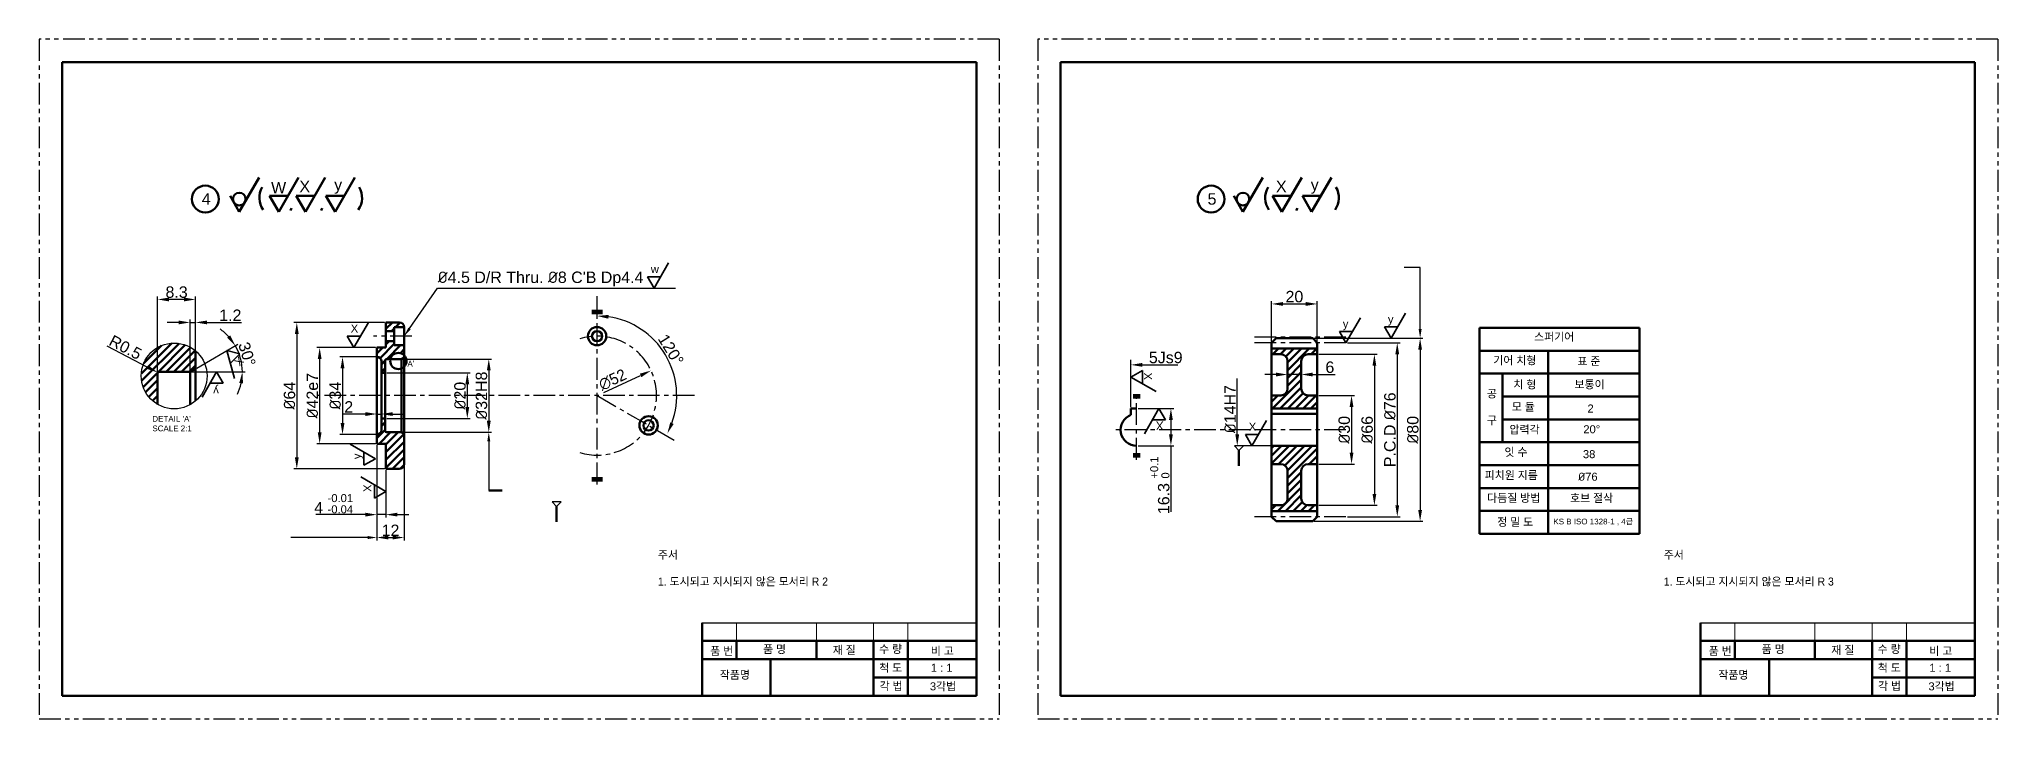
# Model space of a CAD drawing. Header units: millimetres. Extents: x 7 to 3158, y 472 to 921.
# Drawn here: x 2301 to 3158, y 506 to 803 of the extents above; entities that cross this region are included whole.
import ezdxf
from ezdxf import colors
from ezdxf.entities.mleader import LeaderData, LeaderLine
from ezdxf.math import Vec2, Vec3

# ---------------------------------------------------------------- set-up
doc = ezdxf.new("R2010")
doc.units = ezdxf.units.MM
doc.header["$LTSCALE"] = 0.3
doc.linetypes.add('CENTER', pattern=[50.8, 31.75, -6.35, 6.35, -6.35])
doc.linetypes.add('PHANTOM', pattern=[63.5, 31.75, -6.35, 6.35, -6.35, 6.35, -6.35])
for name, color, linetype, lineweight in [('가는선', 6, 'Continuous', 25), ('외형선', 4, 'Continuous', 50), ('중심선', 1, 'CENTER', 25)]:
    doc.layers.add(name, color=color, linetype=linetype, lineweight=lineweight)
doc.styles.get("Standard").update_dxf_attribs({"font": 'arial.ttf'})
doc.dimstyles.new('Annotative', dxfattribs={"dimscale": 0, "dimtxt": 5, "dimasz": 5, "dimexe": 1.25, "dimexo": 0.625, "dimtad": 1, "dimdec": 4, "dimzin": 9, "dimdsep": 46, "dimtxsty": 'Standard', "dimblk2": 'NONE', "dimcen": 2.5, "dimclrd": 3, "dimclre": 3, "dimclrt": 4, "dimadec": 4, "dimazin": 0, "dimtfac": 1, "dimtdec": 4, "dimtmove": 0, "dimatfit": 3, "dimfxl": 1, "dimlwd": 25, "dimlwe": 25, "dimarcsym": 0})
pattern_1 = [(45, (2244.1604, 488.071), (-1.683798, 1.683798), [])]

# ---------------------------------------------------------------- blocks, each defined once
blk = doc.blocks.new('*D267')
at = {"layer": 'Defpoints', "color": 0}
for p in [(2459.61, 663.38), (2459.61, 631.38), (2497.79, 631.38)]:
    blk.add_point(p, dxfattribs=at)
at = {"layer": '외형선', "color": 3, "lineweight": 25}
for p, q in [((2460.23, 663.38), (2499.04, 663.38)), ((2497.79, 658.38), (2497.79, 636.38)), ((2460.23, 631.38), (2499.04, 631.38))]:
    blk.add_line(p, q, dxfattribs=at)
at = {"layer": '외형선', "color": 3}
for points in [[(2498.63, 658.38), (2496.96, 658.38), (2497.79, 663.38)], [(2496.96, 636.38), (2498.63, 636.38), (2497.79, 631.38)]]:
    blk.add_solid(points, dxfattribs=at)
at = {"layer": '외형선', "color": 4, "insert": (2494.61, 647.38), "char_height": 5, "attachment_point": 5, "rotation": 90}
blk.add_mtext('{\\fISOCPEUR|b0|i0|c0|p34;%%C}32H8', dxfattribs=at)
blk = doc.blocks.new('_None')
blk = doc.blocks.new('*D268')
at = {"layer": 'Defpoints', "color": 0}
for p in [(2452.51, 657.38), (2452.51, 637.38), (2488.39, 637.38)]:
    blk.add_point(p, dxfattribs=at)
at = {"layer": '외형선', "color": 3, "lineweight": 25}
for p, q in [((2453.13, 657.38), (2489.64, 657.38)), ((2488.39, 652.38), (2488.39, 642.38)), ((2453.13, 637.38), (2489.64, 637.38))]:
    blk.add_line(p, q, dxfattribs=at)
at = {"layer": '외형선', "color": 3}
for points in [[(2489.23, 652.38), (2487.56, 652.38), (2488.39, 657.38)], [(2487.56, 642.38), (2489.23, 642.38), (2488.39, 637.38)]]:
    blk.add_solid(points, dxfattribs=at)
at = {"layer": '외형선', "color": 4, "insert": (2485.22, 647.38), "char_height": 5, "attachment_point": 5, "rotation": 90}
blk.add_mtext('{\\fISOCPEUR|b0|i0|c0|p34;%%C}20', dxfattribs=at)
blk = doc.blocks.new('*D269')
at = {"layer": 'Defpoints', "color": 0}
for p in [(2448.81, 664.38), (2433.81, 630.38), (2448.81, 630.38)]:
    blk.add_point(p, dxfattribs=at)
at = {"layer": '외형선', "color": 3, "lineweight": 25}
for p, q in [((2448.18, 664.38), (2432.56, 664.38)), ((2433.81, 659.38), (2433.81, 635.38)), ((2448.18, 630.38), (2432.56, 630.38))]:
    blk.add_line(p, q, dxfattribs=at)
at = {"layer": '외형선', "color": 3}
for points in [[(2434.64, 659.38), (2432.97, 659.38), (2433.81, 664.38)], [(2432.97, 635.38), (2434.64, 635.38), (2433.81, 630.38)]]:
    blk.add_solid(points, dxfattribs=at)
at = {"layer": '외형선', "color": 4, "insert": (2430.63, 647.38), "char_height": 5, "attachment_point": 5, "rotation": 90}
blk.add_mtext('{\\fISOCPEUR|b0|i0|c0|p34;%%C}34', dxfattribs=at)
blk = doc.blocks.new('*D270')
at = {"layer": 'Defpoints', "color": 0}
for p in [(2448.81, 668.38), (2423.81, 626.38), (2448.81, 626.38)]:
    blk.add_point(p, dxfattribs=at)
at = {"layer": '외형선', "color": 3, "lineweight": 25}
for p, q in [((2448.18, 668.38), (2422.56, 668.38)), ((2423.81, 663.38), (2423.81, 631.38)), ((2448.18, 626.38), (2422.56, 626.38))]:
    blk.add_line(p, q, dxfattribs=at)
at = {"layer": '외형선', "color": 3}
for points in [[(2424.64, 663.38), (2422.97, 663.38), (2423.81, 668.38)], [(2422.97, 631.38), (2424.64, 631.38), (2423.81, 626.38)]]:
    blk.add_solid(points, dxfattribs=at)
at = {"layer": '외형선', "color": 4, "insert": (2420.63, 647.38), "char_height": 5, "attachment_point": 5, "rotation": 90}
blk.add_mtext('{\\fISOCPEUR|b0|i0|c0|p34;%%C}42e7', dxfattribs=at)
blk = doc.blocks.new('*D271')
at = {"layer": 'Defpoints', "color": 0}
for p in [(2452.81, 679.38), (2413.81, 615.38), (2452.81, 615.38)]:
    blk.add_point(p, dxfattribs=at)
at = {"layer": '외형선', "color": 3, "lineweight": 25}
for p, q in [((2452.18, 679.38), (2412.56, 679.38)), ((2413.81, 674.38), (2413.81, 620.38)), ((2452.18, 615.38), (2412.56, 615.38))]:
    blk.add_line(p, q, dxfattribs=at)
at = {"layer": '외형선', "color": 3}
for points in [[(2414.64, 674.38), (2412.97, 674.38), (2413.81, 679.38)], [(2412.97, 620.38), (2414.64, 620.38), (2413.81, 615.38)]]:
    blk.add_solid(points, dxfattribs=at)
at = {"layer": '외형선', "color": 4, "insert": (2410.63, 647.38), "char_height": 5, "attachment_point": 5, "rotation": 90}
blk.add_mtext('{\\fISOCPEUR|b0|i0|c0|p34;%%C}64', dxfattribs=at)
blk = doc.blocks.new('*D272')
at = {"layer": 'Defpoints', "color": 0}
for p in [(2448.81, 626.38), (2452.81, 615.38), (2448.81, 595.38)]:
    blk.add_point(p, dxfattribs=at)
at = {"layer": '외형선', "color": 3, "lineweight": 25}
for p, q in [((2448.81, 625.76), (2448.81, 594.13)), ((2452.81, 614.76), (2452.81, 594.13)), ((2443.81, 595.38), (2422.09, 595.38)), ((2452.81, 595.38), (2448.81, 595.38)), ((2457.81, 595.38), (2462.81, 595.38))]:
    blk.add_line(p, q, dxfattribs=at)
at = {"layer": '외형선', "color": 3}
for points in [[(2443.81, 594.55), (2443.81, 596.21), (2448.81, 595.38)], [(2457.81, 596.21), (2457.81, 594.55), (2452.81, 595.38)]]:
    blk.add_solid(points, dxfattribs=at)
at = {"layer": '외형선', "color": 4, "insert": (2429.94, 600.16), "char_height": 5, "attachment_point": 5}
blk.add_mtext('4 {\\H0.7x;\\S-0.01^ -0.04;}', dxfattribs=at)
blk = doc.blocks.new('*D273')
at = {"layer": 'Defpoints', "color": 0}
for p in [(2450.81, 639.34), (2448.81, 630.38), (2450.81, 632.38)]:
    blk.add_point(p, dxfattribs=at)
at = {"layer": '외형선', "color": 3, "lineweight": 25}
for p, q in [((2443.81, 639.34), (2434.25, 639.34)), ((2448.81, 631.01), (2448.81, 640.59)), ((2448.81, 639.34), (2450.81, 639.34)), ((2450.81, 633.01), (2450.81, 640.59)), ((2455.81, 639.34), (2460.81, 639.34))]:
    blk.add_line(p, q, dxfattribs=at)
at = {"layer": '외형선', "color": 3}
for points in [[(2443.81, 638.5), (2443.81, 640.17), (2448.81, 639.34)], [(2455.81, 640.17), (2455.81, 638.5), (2450.81, 639.34)]]:
    blk.add_solid(points, dxfattribs=at)
at = {"layer": '외형선', "color": 4, "insert": (2436.53, 642.47), "char_height": 5, "attachment_point": 5}
blk.add_mtext('2', dxfattribs=at)
blk = doc.blocks.new('*D274')
at = {"layer": 'Defpoints', "color": 0}
for p in [(2369.52, 679.38), (2367.12, 657.76), (2369.52, 659.15)]:
    blk.add_point(p, dxfattribs=at)
at = {"layer": '외형선', "color": 3, "lineweight": 25}
for p, q in [((2362.12, 679.38), (2357.12, 679.38)), ((2367.12, 658.39), (2367.12, 680.63)), ((2367.12, 679.38), (2369.52, 679.38)), ((2369.52, 659.78), (2369.52, 680.63)), ((2374.52, 679.38), (2389.64, 679.38))]:
    blk.add_line(p, q, dxfattribs=at)
at = {"layer": '외형선', "color": 3}
for points in [[(2362.12, 678.55), (2362.12, 680.21), (2367.12, 679.38)], [(2374.52, 680.21), (2374.52, 678.55), (2369.52, 679.38)]]:
    blk.add_solid(points, dxfattribs=at)
at = {"layer": '외형선', "color": 4, "insert": (2384.73, 682.52), "char_height": 5, "attachment_point": 5}
blk.add_mtext('1.2', dxfattribs=at)
blk = doc.blocks.new('*D275')
at = {"layer": 'Defpoints', "color": 0}
for p in [(2352.92, 689.42), (2352.92, 657.26), (2369.52, 659.15)]:
    blk.add_point(p, dxfattribs=at)
at = {"layer": '외형선', "color": 3, "lineweight": 25}
for p, q in [((2352.92, 657.89), (2352.92, 690.67)), ((2364.52, 689.42), (2357.92, 689.42)), ((2369.52, 659.78), (2369.52, 690.67))]:
    blk.add_line(p, q, dxfattribs=at)
at = {"layer": '외형선', "color": 3}
for points in [[(2357.92, 690.25), (2357.92, 688.58), (2352.92, 689.42)], [(2364.52, 688.58), (2364.52, 690.25), (2369.52, 689.42)]]:
    blk.add_solid(points, dxfattribs=at)
at = {"layer": '외형선', "color": 4, "insert": (2361.22, 692.6), "char_height": 5, "attachment_point": 5}
blk.add_mtext('8.3', dxfattribs=at)
blk = doc.blocks.new('*D276')
at = {"layer": 'Defpoints', "color": 0}
for p in [(2389.65, 661.74), (2353.42, 657.76), (2367.12, 657.76), (2367.12, 657.76), (2369.52, 659.15)]:
    blk.add_point(p, dxfattribs=at)
at = {"layer": '외형선', "color": 3, "lineweight": 25}
for p, q in [((2370.06, 659.46), (2388.02, 669.83)), ((2367.74, 657.76), (2391.25, 657.76))]:
    blk.add_line(p, q, dxfattribs=at)
for start, end in [(42.546, 55.09201), (0, 30), (334.90799, 347.454)]:
    blk.add_arc((2367.12, 657.76), 22.88, start, end, dxfattribs=at)
at = {"layer": '외형선', "color": 3}
for points in [[(2383.3, 672.74), (2384.65, 673.73), (2386.93, 669.2)], [(2390.28, 652.7), (2388.62, 652.89), (2390, 657.76)]]:
    blk.add_solid(points, dxfattribs=at)
at = {"layer": '외형선', "color": 4, "insert": (2392.03, 665.52), "char_height": 5, "attachment_point": 5, "rotation": 287.28836}
blk.add_mtext('30%%D', dxfattribs=at)
blk = doc.blocks.new('*D277')
at = {"layer": 'Defpoints', "color": 0}
for p in [(2352.98, 657.5), (2353.42, 657.26)]:
    blk.add_point(p, dxfattribs=at)
at = {"layer": '외형선', "color": 3, "lineweight": 25}
for p, q in [((2330.67, 669.17), (2348.54, 659.81)), ((2353.42, 657.26), (2352.98, 657.5))]:
    blk.add_line(p, q, dxfattribs=at)
at = {"layer": '외형선', "color": 3}
blk.add_solid([(2348.16, 659.08), (2348.93, 660.55), (2352.98, 657.5)], dxfattribs=at)
at = {"layer": '외형선', "color": 4, "insert": (2338.86, 668.47), "char_height": 5, "attachment_point": 5, "rotation": 332.38116}
blk.add_mtext('R0.5', dxfattribs=at)
blk = doc.blocks.new('*D278')
at = {"layer": 'Defpoints', "color": 0}
for p in [(2448.81, 626.38), (2460.81, 617.38), (2460.81, 585.38)]:
    blk.add_point(p, dxfattribs=at)
at = {"layer": '외형선', "color": 3, "lineweight": 25}
for p, q in [((2448.81, 625.76), (2448.81, 584.13)), ((2460.81, 616.76), (2460.81, 584.13)), ((2453.81, 585.38), (2455.81, 585.38))]:
    blk.add_line(p, q, dxfattribs=at)
at = {"layer": '외형선', "color": 3}
for points in [[(2453.81, 586.21), (2453.81, 584.55), (2448.81, 585.38)], [(2455.81, 584.55), (2455.81, 586.21), (2460.81, 585.38)]]:
    blk.add_solid(points, dxfattribs=at)
at = {"layer": '외형선', "color": 4, "insert": (2454.81, 588.52), "char_height": 5, "attachment_point": 5}
blk.add_mtext('12', dxfattribs=at)
blk = doc.blocks.new('*D279')
at = {"layer": 'Defpoints', "color": 0}
for p in [(2860.22, 647.46), (2860.22, 617.46), (2875.22, 617.46)]:
    blk.add_point(p, dxfattribs=at)
at = {"layer": '외형선', "color": 3, "lineweight": 25}
for p, q in [((2860.85, 647.46), (2876.47, 647.46)), ((2875.22, 642.46), (2875.22, 622.46)), ((2860.85, 617.46), (2876.47, 617.46))]:
    blk.add_line(p, q, dxfattribs=at)
at = {"layer": '외형선', "color": 3}
for points in [[(2876.05, 642.46), (2874.39, 642.46), (2875.22, 647.46)], [(2874.39, 622.46), (2876.05, 622.46), (2875.22, 617.46)]]:
    blk.add_solid(points, dxfattribs=at)
at = {"layer": '외형선', "color": 4, "insert": (2872.04, 632.46), "char_height": 5, "attachment_point": 5, "rotation": 90}
blk.add_mtext('{\\fISOCPEUR|b0|i0|c0|p34;%%C}30', dxfattribs=at)
blk = doc.blocks.new('*D280')
at = {"layer": 'Defpoints', "color": 0}
for p in [(2860.22, 665.46), (2860.22, 599.46), (2885.22, 599.46)]:
    blk.add_point(p, dxfattribs=at)
at = {"layer": '외형선', "color": 3, "lineweight": 25}
for p, q in [((2860.85, 665.46), (2886.47, 665.46)), ((2885.22, 660.46), (2885.22, 604.46)), ((2860.85, 599.46), (2886.47, 599.46))]:
    blk.add_line(p, q, dxfattribs=at)
at = {"layer": '외형선', "color": 3}
for points in [[(2886.05, 660.46), (2884.39, 660.46), (2885.22, 665.46)], [(2884.39, 604.46), (2886.05, 604.46), (2885.22, 599.46)]]:
    blk.add_solid(points, dxfattribs=at)
at = {"layer": '외형선', "color": 4, "insert": (2882.04, 632.46), "char_height": 5, "attachment_point": 5, "rotation": 90}
blk.add_mtext('{\\fISOCPEUR|b0|i0|c0|p34;%%C}66', dxfattribs=at)
blk = doc.blocks.new('*D281')
at = {"layer": 'Defpoints', "color": 0}
for p in [(2872.79, 670.46), (2872.79, 594.46), (2895.22, 594.46)]:
    blk.add_point(p, dxfattribs=at)
at = {"layer": '외형선', "color": 3, "lineweight": 25}
for p, q in [((2873.41, 670.46), (2896.47, 670.46)), ((2895.22, 665.46), (2895.22, 599.46)), ((2873.41, 594.46), (2896.47, 594.46))]:
    blk.add_line(p, q, dxfattribs=at)
at = {"layer": '외형선', "color": 3}
for points in [[(2896.05, 665.46), (2894.39, 665.46), (2895.22, 670.46)], [(2894.39, 599.46), (2896.05, 599.46), (2895.22, 594.46)]]:
    blk.add_solid(points, dxfattribs=at)
at = {"layer": '외형선', "color": 4, "insert": (2892.01, 632.46), "char_height": 5, "attachment_point": 5, "rotation": 90}
blk.add_mtext('P.C.D {\\fISOCPEUR|b0|i0|c0|p34;%%C}76', dxfattribs=at)
blk = doc.blocks.new('*D282')
at = {"layer": 'Defpoints', "color": 0}
for p in [(2858.22, 672.46), (2858.22, 592.46), (2905.22, 592.46)]:
    blk.add_point(p, dxfattribs=at)
at = {"layer": '외형선', "color": 3, "lineweight": 25}
for p, q in [((2858.85, 672.46), (2906.47, 672.46)), ((2905.22, 667.46), (2905.22, 597.46)), ((2858.85, 592.46), (2906.47, 592.46))]:
    blk.add_line(p, q, dxfattribs=at)
at = {"layer": '외형선', "color": 3}
for points in [[(2906.05, 667.46), (2904.39, 667.46), (2905.22, 672.46)], [(2904.39, 597.46), (2906.05, 597.46), (2905.22, 592.46)]]:
    blk.add_solid(points, dxfattribs=at)
at = {"layer": '외형선', "color": 4, "insert": (2902.04, 632.46), "char_height": 5, "attachment_point": 5, "rotation": 90}
blk.add_mtext('{\\fISOCPEUR|b0|i0|c0|p34;%%C}80', dxfattribs=at)
blk = doc.blocks.new('*D283')
at = {"layer": 'Defpoints', "color": 0}
for p in [(2781.2, 641.76), (2781.2, 625.46), (2796.2, 625.46)]:
    blk.add_point(p, dxfattribs=at)
at = {"layer": '외형선', "color": 3, "lineweight": 25}
for p, q in [((2781.82, 641.76), (2797.45, 641.76)), ((2796.2, 636.76), (2796.2, 630.46)), ((2781.82, 625.46), (2797.45, 625.46)), ((2796.2, 625.46), (2796.2, 596.63))]:
    blk.add_line(p, q, dxfattribs=at)
at = {"layer": '외형선', "color": 3}
for points in [[(2797.03, 636.76), (2795.36, 636.76), (2796.2, 641.76)], [(2795.36, 630.46), (2797.03, 630.46), (2796.2, 625.46)]]:
    blk.add_solid(points, dxfattribs=at)
at = {"layer": '외형선', "color": 4, "insert": (2791.37, 608.2), "char_height": 5, "attachment_point": 5, "rotation": 90}
blk.add_mtext('16.3 {\\H0.7x;\\S+0.1^ 0;}', dxfattribs=at)
blk = doc.blocks.new('*D284')
at = {"layer": 'Defpoints', "color": 0}
for p in [(2847.22, 656.62), (2847.22, 650.46), (2853.22, 650.46)]:
    blk.add_point(p, dxfattribs=at)
at = {"layer": '외형선', "color": 3, "lineweight": 25}
for p, q in [((2842.22, 656.62), (2837.22, 656.62)), ((2847.22, 651.08), (2847.22, 657.87)), ((2853.22, 656.62), (2847.22, 656.62)), ((2853.22, 651.08), (2853.22, 657.87)), ((2858.22, 656.62), (2868.01, 656.62))]:
    blk.add_line(p, q, dxfattribs=at)
at = {"layer": '외형선', "color": 3}
for points in [[(2842.22, 655.78), (2842.22, 657.45), (2847.22, 656.62)], [(2858.22, 657.45), (2858.22, 655.78), (2853.22, 656.62)]]:
    blk.add_solid(points, dxfattribs=at)
at = {"layer": '외형선', "color": 4, "insert": (2865.74, 659.79), "char_height": 5, "attachment_point": 5}
blk.add_mtext('6', dxfattribs=at)
blk = doc.blocks.new('*D285')
at = {"layer": 'Defpoints', "color": 0}
for p in [(2860.22, 687.46), (2840.22, 670.46), (2860.22, 670.46)]:
    blk.add_point(p, dxfattribs=at)
at = {"layer": '외형선', "color": 3, "lineweight": 25}
for p, q in [((2840.22, 671.08), (2840.22, 688.71)), ((2845.22, 687.46), (2855.22, 687.46)), ((2860.22, 671.08), (2860.22, 688.71))]:
    blk.add_line(p, q, dxfattribs=at)
at = {"layer": '외형선', "color": 3}
for points in [[(2845.22, 688.29), (2845.22, 686.63), (2840.22, 687.46)], [(2855.22, 686.63), (2855.22, 688.29), (2860.22, 687.46)]]:
    blk.add_solid(points, dxfattribs=at)
at = {"layer": '외형선', "color": 4, "insert": (2850.22, 690.64), "char_height": 5, "attachment_point": 5}
blk.add_mtext('20', dxfattribs=at)
blk = doc.blocks.new('TEST-3')
at = {"color": 6, "linetype": 'PHANTOM', "lineweight": 25}
for p, q in [((420, 288.68), (0, 288.68)), ((0, 288.68), (0, -8.32)), ((420, 288.68), (420, -8.32)), ((0, -8.32), (420, -8.32))]:
    blk.add_line(p, q, dxfattribs=at)
at = {"color": 5, "lineweight": 70}
for p, q in [((410, 278.68), (10, 278.68)), ((10, 278.68), (10, 1.68)), ((410, 1.68), (410, 278.68)), ((290, 1.68), (290, 33.68)), ((10, 1.68), (410, 1.68))]:
    blk.add_line(p, q, dxfattribs=at)
at = {"color": 3, "lineweight": 25}
blk.add_line((290, 33.68), (410, 33.68), dxfattribs=at)
at = {"color": 3, "lineweight": 20}
for p, q in [((305, 25.68), (305, 33.68)), ((340, 25.68), (340, 33.68)), ((365, 25.68), (365, 33.68)), ((380, 25.68), (380, 33.68))]:
    blk.add_line(p, q, dxfattribs=at)
at = {"color": 2, "lineweight": 50}
for p, q in [((290, 25.68), (410, 25.68)), ((290, 17.68), (410, 17.68)), ((305, 17.68), (305, 25.68)), ((320, 1.68), (320, 17.68)), ((340, 17.68), (340, 25.68)), ((365, 1.68), (365, 25.68)), ((380, 1.68), (380, 25.68)), ((365, 9.68), (410, 9.68))]:
    blk.add_line(p, q, dxfattribs=at)
at = {"color": 2, "char_height": 3.5, "attachment_point": 1}
for s, width, insert in [('{\\fGulim|b0|i0|c129|p50;품 번}', 14.2143, (293.55, 23.06)), ('{\\fGulim|b0|i0|c129|p50;품 명}', 17.9863, (316.69, 23.87)), ('{\\fGulim|b0|i0|c129|p50;재 질}', 13.1074, (347.16, 23.46)), ('{\\fGulim|b0|i0|c129|p50;수 량}', 16.4869, (367.43, 23.89)), ('{\\fGulim|b0|i0|c129|p50;비 고}', 22.797, (390.05, 23.06)), ('{\\fGulim|b0|i0|c129|p50;작품명}', 13.1664, (297.74, 12.66)), ('{\\fGulim|b0|i0|c129|p50;척 도}', 14.5226, (367.47, 15.68)), ('1 : 1', 13.7093, (390.05, 15.74)), ('{\\fGulim|b0|i0|c129|p50;각 법}', 10.8589, (367.63, 7.73)), ('3{\\fGulim|b0|i0|c129|p50;각법}', 15.3382, (389.65, 7.6))]:
    blk.add_mtext_dynamic_manual_height_columns(s, width=width, gutter_width=12.5, heights=[0], dxfattribs=dict(at, insert=insert))

msp = doc.modelspace()

# ---------------------------------------------------------------- hatches: boundary and pattern name
at = {"layer": '외형선'}
h = msp.add_hatch(dxfattribs=at)
h.set_pattern_fill('ANSI31', color=0, scale=0.75)
h.set_pattern_definition(pattern_1)
h.paths.add_polyline_path([(2458.807056, 679.380344), (2457.807056, 679.380344), (2452.807056, 679.380344), (2452.807056, 675.630344), (2456.407056, 675.630344), (2456.407056, 677.380344), (2460.807056, 677.380344, 0.4142135624), (2458.807056, 679.380344)])
h = msp.add_hatch(dxfattribs=at)
h.set_pattern_fill('ANSI31', color=0, scale=0.75)
h.set_pattern_definition(pattern_1)
h.paths.add_polyline_path([(2369.51827, 666.918135, 0.6406984554), (2345.777878, 655.996389, 0.2668545001), (2352.91827, 643.570299), (2352.91827, 657.264859, -0.4142135624), (2353.41827, 657.764859), (2367.11827, 657.764859), (2369.51827, 659.1505), (2369.51827, 666.918135, 0.6406984554)])
h = msp.add_hatch(dxfattribs=at)
h.set_pattern_fill('ANSI31', color=0, scale=0.75)
h.set_pattern_definition(pattern_1)
h.paths.add_polyline_path([(2460.807056, 669.380344), (2456.407056, 669.380344), (2456.407056, 671.130344), (2452.807056, 671.130344), (2452.807056, 668.380344), (2448.807056, 668.380344), (2448.807056, 664.380344, -0.4142135624), (2450.807056, 662.380344), (2450.807056, 657.380344), (2452.507056, 657.380344), (2452.507056, 662.880344, -0.4142135624), (2453.007056, 663.380344), (2454.789182, 663.380344, -0.5896418924), (2460.807056, 664.995296), (2460.807056, 669.380344)])
h.paths.add_polyline_path([(2460.807056, 630.687523), (2459.607056, 631.380344), (2453.007056, 631.380344, -0.4142135624), (2452.507056, 631.880344), (2452.507056, 637.380344), (2450.807056, 637.380344), (2450.807056, 632.380344, -0.4142135624), (2448.807056, 630.380344), (2448.807056, 626.380344), (2452.807056, 626.380344), (2452.807056, 615.380344), (2458.807056, 615.380344, 0.4142135624), (2460.807056, 617.380344), (2460.807056, 630.687523)])
h = msp.add_hatch(dxfattribs=at)
h.set_pattern_fill('ANSI31', color=0, scale=0.75)
h.set_pattern_definition([(45, (2678.3291, 462.6082), (-1.683798, 1.683798), [])])
h.paths.add_polyline_path([(2853.220952, 650.458636), (2853.220952, 662.458636, -0.4142135624), (2856.220952, 665.458636), (2860.220952, 665.458636), (2860.220952, 667.958636), (2840.220952, 667.958636), (2840.220952, 665.458636), (2844.220952, 665.458636, -0.4142135624), (2847.220952, 662.458636), (2847.220952, 650.458636, -0.4142135624), (2844.220952, 647.458636), (2840.220952, 647.458636), (2840.220952, 641.758636), (2860.220952, 641.758636), (2860.220952, 647.458636), (2856.220952, 647.458636, -0.4142135624), (2853.220952, 650.458636)])
h.paths.add_polyline_path([(2847.220952, 614.458636), (2847.220952, 602.458636, -0.4142135624), (2844.220952, 599.458636), (2840.220952, 599.458636), (2840.220952, 596.958636), (2860.220952, 596.958636), (2860.220952, 599.458636), (2856.220952, 599.458636, -0.4142135624), (2853.220952, 602.458636), (2853.220952, 614.458636, -0.4142135624), (2856.220952, 617.458636), (2860.220952, 617.458636), (2860.220952, 625.458636), (2840.220952, 625.458636), (2840.220952, 617.458636), (2844.220952, 617.458636, -0.4142135624), (2847.220952, 614.458636)])

# ---------------------------------------------------------------- linework, layer by layer
at = {"color": 3}
for p, q in [((2827.970952, 625.458636), (2823.970952, 625.458636)), ((2823.970952, 625.458636), (2825.970952, 623.458636)), ((2825.970952, 623.458636), (2827.970952, 625.458636)), ((2529.472891, 600.927191), (2525.472891, 600.927191)), ((2525.472891, 600.927191), (2527.472891, 598.927191)), ((2527.472891, 598.927191), (2529.472891, 600.927191))]:
    msp.add_line(p, q, dxfattribs=at)
at = {"layer": '가는선'}
msp.add_circle((2360.160344, 655.996389), 14.382466, dxfattribs=at)
at = {"layer": '외형선', "lineweight": 50}
for p, q in [((2388.644745, 727.724805), (2397.304999, 742.724805)), ((2405.959623, 727.724805), (2414.619877, 742.724805)), ((2417.540991, 727.724806), (2426.201245, 742.724806)), ((2430.542328, 727.724806), (2439.202582, 742.724806)), ((2827.727446, 727.724806), (2836.3877, 742.724806)), ((2844.739353, 727.724806), (2853.399607, 742.724806)), ((2857.74069, 727.724806), (2866.400944, 742.724806)), ((2388.644745, 727.724805), (2384.603293, 734.724805)), ((2401.918171, 734.724805), (2410.001075, 734.724805)), ((2405.959623, 727.724805), (2401.918171, 734.724805)), ((2413.499539, 734.724806), (2421.582443, 734.724806)), ((2417.540991, 727.724806), (2413.499539, 734.724806)), ((2426.500876, 734.724806), (2434.58378, 734.724806)), ((2430.542328, 727.724806), (2426.500876, 734.724806)), ((2827.727446, 727.724806), (2823.685994, 734.724806)), ((2840.697901, 734.724806), (2848.780805, 734.724806)), ((2844.739353, 727.724806), (2840.697901, 734.724806)), ((2853.699238, 734.724806), (2861.782141, 734.724806)), ((2857.74069, 727.724806), (2853.699238, 734.724806))]:
    msp.add_line(p, q, dxfattribs=at)
at = {"layer": '외형선'}
for p, q in [((2411.505185, 729.382239), (2411.021467, 728.254612)), ((2424.892509, 729.382239), (2424.408791, 728.254612)), ((2851.505185, 729.382239), (2851.021467, 728.254612)), ((2452.807056, 679.380344), (2452.807056, 668.380344)), ((2457.807056, 679.380344), (2452.807056, 679.380344)), ((2456.407056, 677.380344), (2456.407056, 669.380344)), ((2460.807056, 677.380344), (2456.407056, 677.380344)), ((2457.807056, 679.380344), (2458.807056, 679.380344)), ((2460.807056, 677.380344), (2460.807056, 617.380344)), ((2542.872507, 684.484752), (2547.519014, 684.484752)), ((2542.872507, 683.484752), (2547.519014, 683.484752)), ((2931.184494, 677.004766), (3001.184494, 677.004766)), ((2931.184494, 677.004766), (2931.184494, 587.004766)), ((3001.184494, 677.004766), (3001.184494, 587.004766)), ((2448.807056, 668.380344), (2448.807056, 626.380344)), ((2452.807056, 668.380344), (2448.807056, 668.380344)), ((2456.407056, 675.630344), (2452.807056, 675.630344)), ((2456.407056, 671.130344), (2452.807056, 671.130344)), ((2460.807056, 669.380344), (2456.407056, 669.380344)), ((2840.220952, 670.458636), (2842.220952, 672.458636)), ((2840.220952, 670.458636), (2840.220952, 594.458636)), ((2858.220952, 672.458636), (2842.220952, 672.458636)), ((2860.220952, 670.458636), (2858.220952, 672.458636)), ((2860.220952, 670.458636), (2860.220952, 594.458636)), ((2369.51827, 666.918135), (2369.51827, 645.074643)), ((2448.807056, 664.380344), (2448.807056, 664.380344)), ((2450.807056, 662.380344), (2450.807056, 632.380344)), ((2452.507056, 662.880344), (2452.507056, 631.880344)), ((2459.607056, 663.380344), (2453.007056, 663.380344)), ((2459.607056, 663.380344), (2460.807056, 664.073164)), ((2459.607056, 663.380344), (2459.607056, 631.380344)), ((2860.220952, 667.958636), (2840.220952, 667.958636)), ((2844.220952, 665.458636), (2840.220952, 665.458636)), ((2847.220952, 662.458636), (2847.220952, 650.458636)), ((2853.220952, 662.458636), (2853.220952, 650.458636)), ((2860.220952, 665.458636), (2856.220952, 665.458636)), ((2931.184494, 667.004766), (3001.184494, 667.004766)), ((2961.184494, 667.004766), (2961.184494, 587.004766)), ((2352.91827, 657.264859), (2352.91827, 643.570299)), ((2367.11827, 657.764859), (2353.41827, 657.764859)), ((2367.11827, 657.764859), (2369.51827, 659.1505)), ((2367.11827, 657.764859), (2367.11827, 643.408991)), ((2452.507056, 657.380344), (2450.807056, 657.380344)), ((2931.184494, 657.004766), (3001.184494, 657.004766)), ((2941.184494, 657.004766), (2941.184494, 627.004766)), ((2779.718753, 647.575598), (2782.791722, 647.575598)), ((2779.718753, 646.575598), (2782.791722, 646.575598)), ((2844.220952, 647.458636), (2840.220952, 647.458636)), ((2860.220952, 647.458636), (2856.220952, 647.458636)), ((2941.184494, 647.004766), (3001.184494, 647.004766)), ((2452.507056, 637.380344), (2450.807056, 637.380344)), ((2778.698331, 641.758636), (2781.198331, 641.758636)), ((2778.698331, 638.996985), (2778.698331, 641.758636)), ((2860.220952, 641.758636), (2840.220952, 641.758636)), ((2860.220952, 639.458636), (2840.220952, 639.458636)), ((2941.184494, 637.004766), (3001.184494, 637.004766)), ((2448.807056, 630.380344), (2448.807056, 630.380344)), ((2452.807056, 626.380344), (2448.807056, 626.380344)), ((2452.807056, 626.380344), (2452.807056, 615.380344)), ((2459.607056, 631.380344), (2453.007056, 631.380344)), ((2459.607056, 631.380344), (2460.807056, 630.687523)), ((2931.184494, 627.004766), (3001.184494, 627.004766)), ((2779.718753, 621.738798), (2782.791722, 621.738798)), ((2779.718753, 620.738798), (2782.791722, 620.738798)), ((2860.220952, 625.458636), (2840.220952, 625.458636)), ((2844.220952, 617.458636), (2840.220952, 617.458636)), ((2860.220952, 617.458636), (2856.220952, 617.458636)), ((2931.184494, 617.004766), (3001.184494, 617.004766)), ((2458.807056, 615.380344), (2452.807056, 615.380344)), ((2542.872507, 611.275936), (2547.519014, 611.275936)), ((2542.872507, 610.275936), (2547.519014, 610.275936)), ((2847.220952, 614.458636), (2847.220952, 602.458636)), ((2853.220952, 614.458636), (2853.220952, 602.458636)), ((2931.184494, 607.004766), (3001.184494, 607.004766)), ((2844.220952, 599.458636), (2840.220952, 599.458636)), ((2860.220952, 596.958636), (2840.220952, 596.958636)), ((2840.220952, 594.458636), (2842.220952, 592.458636)), ((2858.220952, 592.458636), (2842.220952, 592.458636)), ((2860.220952, 599.458636), (2856.220952, 599.458636)), ((2860.220952, 594.458636), (2858.220952, 592.458636)), ((2931.184494, 597.004766), (3001.184494, 597.004766)), ((2931.184494, 587.004766), (3001.184494, 587.004766))]:
    msp.add_line(p, q, dxfattribs=at)
at = {"layer": '외형선', "lineweight": 35}
for p, q in [((2570.070638, 694.355457), (2576.421491, 705.355457)), ((2570.070638, 694.355457), (2567.183887, 699.355457)), ((2567.183887, 699.355457), (2572.95739, 699.355457)), ((2438.783392, 668.380344), (2445.134245, 679.380344)), ((2872.789025, 670.458636), (2879.139878, 681.458636)), ((2892.528574, 672.458636), (2889.641823, 677.458636)), ((2889.641823, 677.458636), (2895.415325, 677.458636)), ((2892.528574, 672.458636), (2898.879427, 683.458636)), ((2438.783392, 668.380344), (2435.896641, 673.380344)), ((2435.896641, 673.380344), (2441.670143, 673.380344)), ((2872.789025, 670.458636), (2869.902274, 675.458636)), ((2869.902274, 675.458636), (2875.675777, 675.458636)), ((2383.266178, 667.119395), (2386.553622, 654.850489)), ((2383.266178, 667.119395), (2388.842954, 665.625103)), ((2388.842954, 665.625103), (2384.760471, 661.54262)), ((2378.687362, 657.764859), (2372.336509, 646.764859)), ((2381.574113, 652.764859), (2375.80061, 652.764859)), ((2378.687362, 657.764859), (2381.574113, 652.764859)), ((2778.698331, 655.526133), (2783.698331, 658.412884)), ((2778.698331, 655.526133), (2789.698331, 649.17528)), ((2783.698331, 658.412884), (2783.698331, 652.639382)), ((2790.98011, 641.758636), (2784.629257, 630.758636)), ((2793.866862, 636.758636), (2788.093359, 636.758636)), ((2790.98011, 641.758636), (2793.866862, 636.758636)), ((2831.650908, 625.458636), (2838.00176, 636.458636)), ((2448.182056, 619.830057), (2437.182056, 626.18091)), ((2831.650908, 625.458636), (2828.764156, 630.458636)), ((2828.764156, 630.458636), (2834.537659, 630.458636)), ((2443.182056, 616.943305), (2443.182056, 622.716808)), ((2448.182056, 619.830057), (2443.182056, 616.943305)), ((2452.807056, 605.489847), (2441.807056, 611.8407)), ((2447.807056, 602.603096), (2447.807056, 608.376599)), ((2452.807056, 605.489847), (2447.807056, 602.603096))]:
    msp.add_line(p, q, dxfattribs=at)
at = {"layer": '외형선', "color": 3, "linetype": 'ByBlock', "lineweight": -2}
msp.add_line((2475.297485, 694.355457), (2579.485532, 694.355457), dxfattribs=at)
at = {"layer": '외형선', "color": 3, "lineweight": 25}
for p, q in [((2778.698331, 642.383636), (2778.698331, 663.086794)), ((2783.698331, 660.842434), (2799.174115, 660.842434)), ((2548.161557, 648.765839), (2564.224371, 656.227909)), ((2825.220952, 630.458636), (2825.220952, 654.891785)), ((2839.595952, 625.458636), (2823.970952, 625.458636))]:
    msp.add_line(p, q, dxfattribs=at)
at = {"layer": '외형선', "color": 3}
for p, q in [((2825.970952, 623.458636), (2825.970952, 616.752228)), ((2497.792259, 605.927191), (2503.69321, 605.927191)), ((2527.472891, 598.927191), (2527.472891, 592.250239))]:
    msp.add_line(p, q, dxfattribs=at)
at = {"layer": '외형선', "color": 3, "linetype": 'ByBlock', "lineweight": -2}
for points in [[(2463.080627, 676.671373), (2475.297485, 694.355457)], [(2497.792259, 627.380344), (2497.792259, 605.927191)], [(2444.807056, 585.380344), (2411.220452, 585.380344)]]:
    msp.add_lwpolyline(points, dxfattribs=at)
at = {"layer": '외형선'}
for centre, radius in [((2373.787027, 733.284348), 5.872998), ((2813.787027, 733.284348), 5.872998), ((2545.179146, 673.380344), 4), ((2545.179146, 673.380344), 2.25), ((2458.244775, 662.523422), 3.560258), ((2567.695807, 634.380344), 4), ((2567.695807, 634.380344), 2.25)]:
    msp.add_circle(centre, radius, dxfattribs=at)
at = {"layer": '외형선', "lineweight": 50}
for centre in [(2388.644745, 733.268669), (2827.727446, 733.268669)]:
    msp.add_circle(centre, 2.771932, dxfattribs=at)
at = {"layer": '외형선'}
for centre, radius, start, end in [((2406.454182, 733.823329), 9.03556, 149.08254919, 215.539865155), ((2433.337618, 733.823329), 9.03556, 324.460134845, 30.91745081), ((2846.454182, 733.823329), 9.03556, 149.08254919, 215.539865155), ((2860.653454, 733.823329), 9.03556, 324.460134845, 30.91745081), ((2458.807056, 677.380344), 2, 0, 90), ((2448.807056, 662.380344), 2, 0, 90), ((2453.007056, 662.880344), 0.5, 90, 180), ((2844.220952, 662.458636), 3, 0, 90), ((2856.220952, 662.458636), 3, 90, 180), ((2353.41827, 657.264859), 0.5, 90, 180), ((2844.220952, 650.458636), 3, 270, 0), ((2856.220952, 650.458636), 3, 180, 270), ((2781.198331, 632.458636), 7, 110.924832428, 270), ((2448.807056, 632.380344), 2, 270, 0), ((2453.007056, 631.880344), 0.5, 180, 270), ((2458.807056, 617.380344), 2, 270, 0), ((2844.220952, 614.458636), 3, 0, 90), ((2856.220952, 614.458636), 3, 90, 180), ((2844.220952, 602.458636), 3, 270, 0), ((2856.220952, 602.458636), 3, 180, 270)]:
    msp.add_arc(centre, radius, start, end, dxfattribs=at)
at = {"layer": '외형선', "color": 3, "lineweight": 25}
msp.add_arc((2545.179146, 647.380344), 34.819978, 339.849533845, 81.765485905, dxfattribs=at)
at = {"layer": '외형선', "color": 3}
for points in [[(2463.629132, 676.292444), (2460.807056, 673.380344), (2462.532123, 677.050301)], [(2550.106411, 681.01015), (2550.226074, 682.672515), (2545.179146, 682.200322)], [(2783.698331, 661.675768), (2783.698331, 660.009101), (2778.698331, 660.842434)], [(2563.873277, 656.983672), (2564.575465, 655.472146), (2568.758949, 658.334472)], [(2578.707818, 635.006627), (2577.188426, 635.691628), (2575.893118, 630.790953)], [(2497.125592, 627.380344), (2497.792259, 631.380344), (2498.458925, 627.380344)], [(2824.387619, 630.458636), (2826.054285, 630.458636), (2825.220952, 625.458636)], [(2444.807056, 586.04701), (2448.807056, 585.380344), (2444.807056, 584.713677)]]:
    msp.add_solid(points, dxfattribs=at)
at = {"layer": '중심선'}
for p, q in [((2545.179146, 608.615293), (2545.179146, 690.869353)), ((2464.124941, 673.380344), (2447.352829, 673.380344)), ((2872.789025, 672.958636), (2831.099806, 672.958636)), ((2872.789025, 670.458636), (2831.099806, 670.458636)), ((2587.78693, 647.380344), (2422.923736, 647.380344)), ((2545.179146, 647.380344), (2578.938787, 627.889206)), ((2781.198331, 619.374215), (2781.198331, 649.736187)), ((2831.099806, 632.458636), (2771.182732, 632.458636)), ((2872.789025, 632.458636), (2831.099806, 632.458636)), ((2872.789025, 594.458636), (2831.099806, 594.458636))]:
    msp.add_line(p, q, dxfattribs=at)
msp.add_arc((2545.179146, 647.380344), 26, 253.183522422, 106.816477578, dxfattribs=at)

# ---------------------------------------------------------------- block references
at = {"layer": '외형선'}
for p in [(2301.104814, 514.481211), (2737.943804, 514.481211)]:
    msp.add_blockref('TEST-3', p, dxfattribs=at)

# ---------------------------------------------------------------- texts
at = {"layer": '외형선', "lineweight": 50, "char_height": 2.5, "attachment_point": 1}
for s, insert in [('\\P{\\H2x;W}', (2402.554959, 744.931335)), ('\\P{\\H2x;X}', (2414.959792, 745.454997)), ('\\P{\\H2x;y}', (2430.153572, 746.277406)), ('\\P{\\H2x;X}', (2842.158154, 745.454997)), ('\\P{\\H2x;y}', (2857.351934, 746.277406))]:
    msp.add_mtext_dynamic_manual_height_columns(s, width=16.91001289, gutter_width=12.5, heights=[0], dxfattribs=dict(at, insert=insert))
at = {"layer": '외형선', "attachment_point": 1}
for s, width, insert, char_height in [('4', 5.28086209, (2372.233831, 735.844737), 5), ('5', 5.28086209, (2812.233831, 735.844737), 5), ("'A'", 3.90452189, (2461.532517, 662.603437), 2.5), ("DETAIL 'A'\\PSCALE 2:1", 28.44899471, (2350.617952, 638.486248), 2.5)]:
    msp.add_mtext_dynamic_manual_height_columns(s, width=width, gutter_width=12.5, heights=[0], dxfattribs=dict(at, insert=insert, char_height=char_height))
at = {"layer": '외형선', "lineweight": 35, "char_height": 2.5, "attachment_point": 1}
for s, insert in [('\\P{\\H1.4x;w}', (2568.677081, 708.589505)), ('\\P{\\H1.4x;X}', (2437.389835, 682.614392)), ('\\P{\\H1.4x;y}', (2871.395468, 684.692685)), ('\\P{\\H1.4x;y}', (2891.135017, 686.692685)), ('\\P{\\H1.4x;X}', (2830.25735, 639.692685))]:
    msp.add_mtext_dynamic_manual_height_columns(s, width=16.91001289, gutter_width=12.5, heights=[0], dxfattribs=dict(at, insert=insert))
at = {"layer": '외형선', "insert": (2475.493695, 701.608941), "char_height": 5, "attachment_point": 1}
msp.add_mtext("{\\fISOCPEUR|b0|i0|c0|p34;%%C}4.5 D/R Thru. {\\fISOCPEUR|b0|i0|c0|p34;%%C}8 C'B Dp4.4", dxfattribs=at)
at = {"layer": '외형선', "color": 4, "char_height": 5, "attachment_point": 5}
for s, insert, rotation in [('120%%D', (2577.457805, 667.428393), 301.844127285), ('{\\fPMingLiU|b0|i0|c136|p0;∅52}', (2551.94485, 654.333743), 24.917487394), ('{\\fISOCPEUR|b0|i0|c0|p34;%%C}14H7', (2822.08572, 641.502756), 90)]:
    msp.add_mtext(s, dxfattribs=dict(at, insert=insert, rotation=rotation))
at = {"layer": '외형선', "color": 2, "attachment_point": 1}
for s, width, heights, insert, char_height in [('{\\fGulim|b0|i0|c129|p50;스퍼기어}', 40.51839544, [0], (2955.064461, 674.8359), 3.5), ('{\\fGulim|b0|i0|c129|p50;기어 치형}', 21.28724568, [0], (2937.213837, 664.553616), 3.5), ('{\\fGulim|b0|i0|c129|p50;표 준}', 29.67612837, [0], (2974.018776, 664.199107), 3.5), ('{\\fGulim|b0|i0|c129|p50;치 형}', 14.11378078, [0], (2946.005288, 654.021849), 3.5), ('{\\fGulim|b0|i0|c129|p50;보통이}', 18.17562039, [0], (2972.745436, 654.021849), 3.5), ('{\\fGulim|b0|i0|c129|p50;공\\P\\P구}', 3.34816461, [0], (2934.446614, 650.030144), 3.5), ('{\\fGulim|b0|i0|c129|p50;모 듈}', 11.95615802, [0], (2945.368617, 644.268643), 3.5), ('2', 7.53903724, [0], (2978.434012, 643.510393), 3.5), ('{\\fGulim|b0|i0|c129|p50;압력각}', 17.21118973, [0], (2944.307501, 634.303411), 3.5), ('20%%D', 7.53903724, [0], (2976.618415, 634.440248), 3.5), ('{\\fGulim|b0|i0|c129|p50;잇 수}', 11.94436006, [0], (2942.125418, 624.495297), 3.5), ('38', 7.53903724, [3.576398], (2976.436854, 623.556074), 3.5), ('{\\fGulim|b0|i0|c129|p50;피치원 지름}', 30.6750718, [0], (2933.484108, 614.372948), 3.5), ('{\\fISOCPEUR|b0|i0|c0|p34;%%C}76', 7.53903724, [0], (2974.404529, 613.705124), 3.5), ('{\\fGulim|b0|i0|c129|p50;다듬질 방법}', 57.1844564, [0], (2934.545225, 604.407715), 3.5), ('{\\fGulim|b0|i0|c129|p50;호브 절삭}', 20.63046301, [0], (2970.820307, 604.355205), 3.5), ('{\\fGulim|b0|i0|c129|p50;정 밀 도}', 18.2259117, [0], (2938.952857, 593.920955), 3.5), ('KS B ISO 1328-1 , 4{\\fGulim|b0|i0|c129|p50;급}', 58.28417682, [0], (2963.521742, 593.620453), 2.5), ('\\pxt2;{\\fGulim|b0|i0|c129|p50;주서\\P\\P1. 도시되고 지시되지 않은 모서리 R 2}', 110.39817434, [0], (2571.790685, 579.559158), 3.5), ('\\pxt2;{\\fGulim|b0|i0|c129|p50;주서\\P\\P1. 도시되고 지시되지 않은 모서리 R 3}', 110.39817434, [0], (3011.790685, 579.559158), 3.5)]:
    msp.add_mtext_dynamic_manual_height_columns(s, width=width, gutter_width=12.5, heights=heights, dxfattribs=dict(at, insert=insert, char_height=char_height))
at = {"layer": '외형선', "lineweight": 35, "char_height": 2.5, "attachment_point": 1}
for s, insert, rotation in [('\\P{\\H1.4x;X}', (2393.926176, 659.326312), 225), ('\\P{\\H1.4x;y}', (2379.694143, 643.455993), 180), ('\\P{\\H1.4x;X}', (2792.041325, 657.484253), 270), ('\\P{\\H1.4x;X}', (2792.93823, 628.415642), 180), ('\\P{\\H1.4x;y}', (2434.182056, 619.633354), 90), ('\\P{\\H1.4x;X}', (2438.807056, 605.293145), 90)]:
    msp.add_mtext_dynamic_manual_height_columns(s, width=16.91001289, gutter_width=12.5, heights=[0], dxfattribs=dict(at, insert=insert, rotation=rotation))
at = {"layer": '외형선', "color": 4, "insert": (2793.936223, 664.020299), "char_height": 5, "attachment_point": 5}
msp.add_mtext('5Js9', dxfattribs=at)

# ---------------------------------------------------------------- dimensions: what is measured, and where the dimension line sits
at = {"layer": '외형선'}
dim = msp.add_linear_dim(base=(2352.91827, 689.416499), p1=(2369.51827, 659.1505), p2=(2352.91827, 657.264859), text='8.3', dimstyle='Annotative', override={"dimscale": 0}, dxfattribs=at)
dim.commit()
dim.dimension.update_dxf_attribs({"geometry": '*D275', "text_midpoint": (2361.21827, 692.59607)})
for base, p1, p2, text, picture, middle in [((2369.51827, 679.380344), (2367.11827, 657.764859), (2369.51827, 659.1505), '1.2', '*D274', (2384.727172, 679.380344)), ((2448.807056, 595.380344), (2452.807056, 615.380344), (2448.807056, 626.380344), '<> {\\H0.7x;\\S-0.01^ -0.04;}', '*D272', (2429.937172, 595.380344))]:
    dim = msp.add_linear_dim(base=base, p1=p1, p2=p2, text=text, dimstyle='Annotative', override={"dimscale": 0}, dxfattribs=at)
    dim.commit()
    dim.dimension.update_dxf_attribs({"geometry": picture, "text_midpoint": middle, "dimtype": 128})
for base, p1, p2, picture, middle in [((2860.220952, 687.458636), (2840.220952, 670.458636), (2860.220952, 670.458636), '*D285', (2850.220952, 690.636501)), ((2460.807056, 585.380344), (2448.807056, 626.380344), (2460.807056, 617.380344), '*D278', (2454.807056, 588.515576))]:
    dim = msp.add_linear_dim(base=base, p1=p1, p2=p2, dimstyle='Annotative', override={"dimscale": 0}, dxfattribs=at)
    dim.commit()
    dim.dimension.update_dxf_attribs({"geometry": picture, "text_midpoint": middle})
for base, p1, p2, text, picture, middle in [((2413.807056, 615.380344), (2452.807056, 679.380344), (2452.807056, 615.380344), '{\\fISOCPEUR|b0|i0|c0|p34;%%C}<>', '*D271', (2410.629191, 647.380344)), ((2423.807056, 626.380344), (2448.807056, 668.380344), (2448.807056, 626.380344), '{\\fISOCPEUR|b0|i0|c0|p34;%%C}<>e7', '*D270', (2420.630896, 647.380344)), ((2905.220952, 592.458636), (2858.220952, 672.458636), (2858.220952, 592.458636), '{\\fISOCPEUR|b0|i0|c0|p34;%%C}<>', '*D282', (2902.043087, 632.458636)), ((2895.220952, 594.458636), (2872.789025, 670.458636), (2872.789025, 594.458636), 'P.C.D {\\fISOCPEUR|b0|i0|c0|p34;%%C}<>', '*D281', (2892.010686, 632.458636)), ((2433.807056, 630.380344), (2448.807056, 664.380344), (2448.807056, 630.380344), '{\\fISOCPEUR|b0|i0|c0|p34;%%C}<>', '*D269', (2430.627486, 647.380344)), ((2885.220952, 599.458636), (2860.220952, 665.458636), (2860.220952, 599.458636), '{\\fISOCPEUR|b0|i0|c0|p34;%%C}<>', '*D280', (2882.043087, 632.458636)), ((2875.220952, 617.458636), (2860.220952, 647.458636), (2860.220952, 617.458636), '{\\fISOCPEUR|b0|i0|c0|p34;%%C}<>', '*D279', (2872.041382, 632.458636))]:
    dim = msp.add_linear_dim(base=base, p1=p1, p2=p2, angle=90, text=text, dimstyle='Annotative', override={"dimscale": 0}, dxfattribs=at)
    dim.commit()
    dim.dimension.update_dxf_attribs({"geometry": picture, "text_midpoint": middle})
dim = msp.add_radius_dim(center=(2353.41827, 657.264859), mpoint=(2352.975245, 657.496653), dimstyle='Annotative', override={"dimscale": 0}, dxfattribs=at)
dim.commit()
dim.dimension.update_dxf_attribs({"geometry": '*D277', "text_midpoint": (2338.864751, 668.465898)})
dim = msp.add_angular_dim_2l(base=(2389.650631, 661.737922), line1=((2367.11827, 657.764859), (2353.41827, 657.764859)), line2=((2367.11827, 657.764859), (2369.51827, 659.1505)), text='30%%D', dimstyle='Annotative', override={"dimscale": 0}, dxfattribs=at)
dim.commit()
dim.dimension.update_dxf_attribs({"geometry": '*D276', "text_midpoint": (2388.964539, 664.564345), "dimtype": 130})
for base, p1, p2, text, picture, middle in [((2497.792259, 631.380344), (2459.607056, 663.380344), (2459.607056, 631.380344), '{\\fISOCPEUR|b0|i0|c0|p34;%%C}<>H8', '*D267', (2497.792259, 647.380344)), ((2488.394866, 637.380344), (2452.507056, 657.380344), (2452.507056, 637.380344), '{\\fISOCPEUR|b0|i0|c0|p34;%%C}<>', '*D268', (2488.394866, 647.380344)), ((2796.198331, 625.458636), (2781.198331, 641.758636), (2781.198331, 625.458636), '<> {\\H0.7x;\\S+0.1^ 0;}', '*D283', (2796.198331, 608.204884))]:
    dim = msp.add_linear_dim(base=base, p1=p1, p2=p2, angle=90, text=text, dimstyle='Annotative', override={"dimscale": 0}, dxfattribs=at)
    dim.commit()
    dim.dimension.update_dxf_attribs({"geometry": picture, "text_midpoint": middle, "dimtype": 128})
for base, p1, p2, picture, middle in [((2847.220952, 656.61627), (2853.220952, 650.458636), (2847.220952, 650.458636), '*D284', (2865.738167, 656.61627)), ((2450.807056, 639.337127), (2448.807056, 630.380344), (2450.807056, 632.380344), '*D273', (2436.52619, 639.337127))]:
    dim = msp.add_linear_dim(base=base, p1=p1, p2=p2, dimstyle='Annotative', override={"dimscale": 0}, dxfattribs=at)
    dim.commit()
    dim.dimension.update_dxf_attribs({"geometry": picture, "text_midpoint": middle, "dimtype": 128})

# ---------------------------------------------------------------- leaders
at = {"layer": '외형선', "color": 3}
ml = msp.add_multileader_mtext('Standard', dxfattribs=at)
ml.set_content('', color=3)
ml.set_leader_properties()
ml.build(insert=Vec2(0, 0))
ctx = ml.context
ctx.base_point, ctx.plane_origin = Vec3(2894.173149, 703.379812), Vec3(2905.220952, 672.458636)
ctx.text_align_type, ctx.attachment_type = 2, 2
notes = []
notes.append((ctx, [(0, (1, 1, 0), (2905.220952, 703.379812), (-1, 0), 7.047803, [(0, [(2905.220952, 672.458636)], 0, [])])]))
ctx.mtext.insert, ctx.mtext.alignment, ctx.mtext.flow_direction = Vec3(2896.173149, 703.379812), 3, 5
for ctx, leaders in notes:
    for number, flags, end, landing, length, lines in leaders:
        leader = LeaderData()
        leader.index, (leader.has_last_leader_line, leader.has_dogleg_vector, leader.attachment_direction) = number, flags
        leader.last_leader_point, leader.dogleg_vector, leader.dogleg_length = Vec3(end), Vec3(landing), length
        for number, points, colour, breaks in lines:
            line = LeaderLine()
            line.index, line.vertices, line.color, line.breaks = number, Vec3.list(points), colors.encode_raw_color(colour), breaks
            leader.lines.append(line)
        ctx.leaders.append(leader)

doc.saveas('drawing.dxf')
